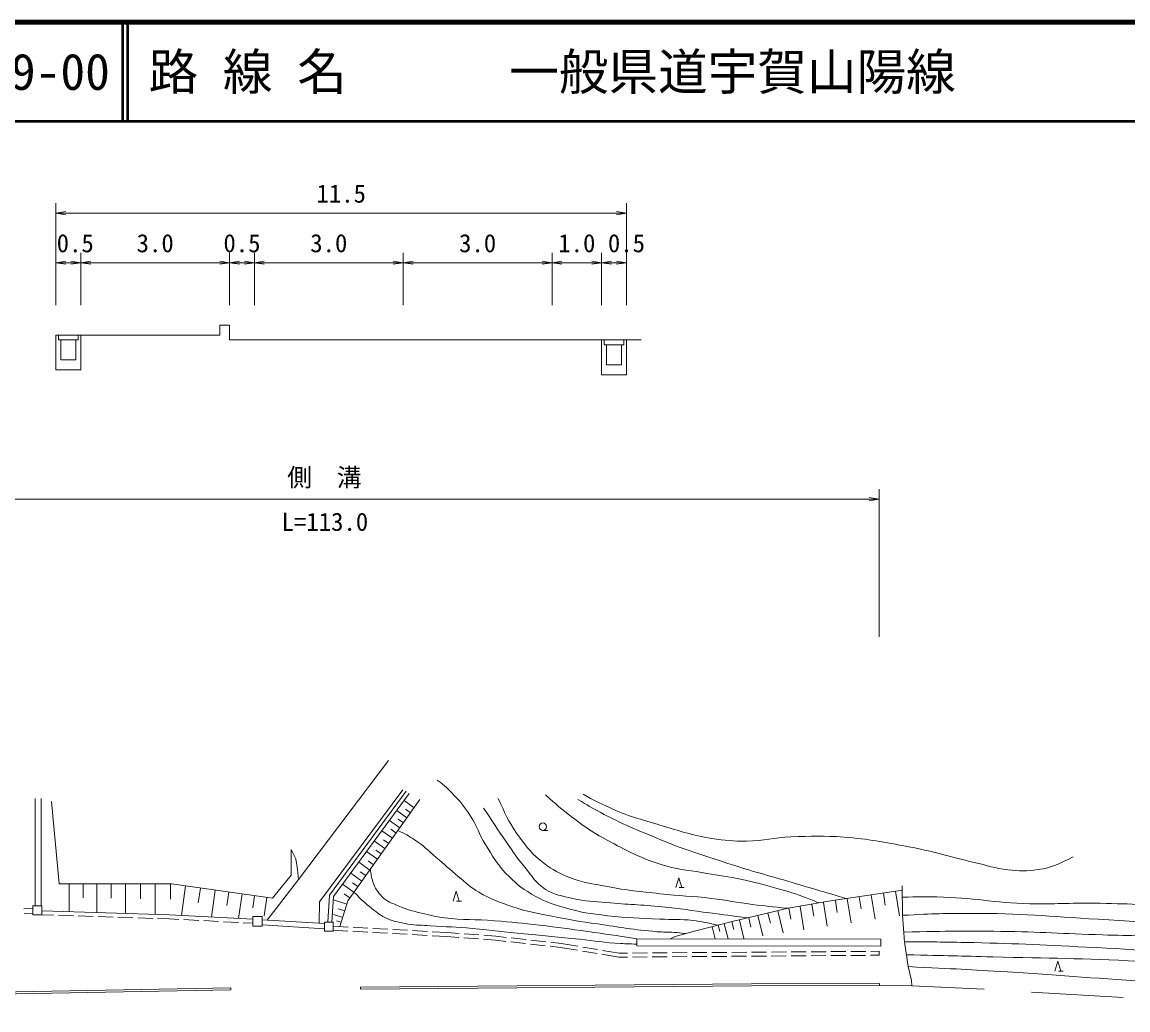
# Model space of a CAD drawing. Units: millimetres at full size, sheet at 1:1000, with parts at other scales. Extents: x 40000 to 680000, y 20000 to 380000.
# Drawn here: x 167636 to 279089, y 280432 to 380000 of the extents above; entities that cross this region are included whole.
import ezdxf
from ezdxf.enums import TextEntityAlignment as Align

# ---------------------------------------------------------------- set-up
doc = ezdxf.new("R2010")
doc.units = ezdxf.units.MM
doc.header["$LTSCALE"] = 1000
for name, color, linetype, lineweight in [('M-BGD', 7, 'Continuous', 13), ('M-STR-HTXT', 7, 'Continuous', 13), ('M-TTL', 2, 'Continuous', 140), ('M-TTL-LINE', 7, 'Continuous', 50)]:
    doc.layers.add(name, color=color, linetype=linetype, lineweight=lineweight)
doc.layers.add('M-TTL-TXT', color=7, linetype='Continuous')
doc.styles.add('ＭＳ ゴシック', font='')
doc.styles.get('ＭＳ ゴシック').set_extended_font_data('MS Gothic')

# ---------------------------------------------------------------- blocks, each defined once
blk = doc.blocks.new('open_arrow')
at = {"color": 0, "linetype": 'Continuous', "lineweight": -2}
blk.add_lwpolyline([(7.5, 1.25), (0, 0), (7.5, -1.25)], dxfattribs=at)

msp = doc.modelspace()

# ---------------------------------------------------------------- linework, layer by layer
at = {"layer": 'M-BGD'}
for p, q in [((187548, 348460), (187548, 349460)), ((187548, 349460), (188548, 349460)), ((188548, 349460), (188548, 347960)), ((171048, 344960), (171048, 348460)), ((171048, 348460), (171548, 348460)), ((171298, 348460), (171298, 347960)), ((171298, 347960), (171548, 347960)), ((171548, 348460), (174548, 348460)), ((171548, 347960), (171548, 345960)), ((171548, 347960), (173048, 347960)), ((173048, 345960), (173048, 347960)), ((173048, 347960), (173298, 347960)), ((173298, 347960), (173298, 348460)), ((173548, 348460), (173548, 344960)), ((174548, 348460), (175048, 348460)), ((175048, 348460), (187548, 348460)), ((188548, 347960), (191048, 347960)), ((191048, 347960), (206048, 347960)), ((206048, 347960), (221048, 347960)), ((221048, 347960), (226048, 347960)), ((226048, 344460), (226048, 347960)), ((226048, 347960), (226548, 347960)), ((226298, 347960), (226298, 347460)), ((226548, 347960), (229548, 347960)), ((228298, 347460), (228298, 347960)), ((228548, 347960), (228548, 344460)), ((229548, 347960), (230048, 347960)), ((226298, 347460), (226548, 347460)), ((226548, 347460), (226548, 345460)), ((226548, 347460), (228048, 347460)), ((228048, 345460), (228048, 347460)), ((228048, 347460), (228298, 347460)), ((171548, 345960), (173048, 345960)), ((173548, 344960), (171048, 344960)), ((228548, 344460), (226048, 344460)), ((226548, 345460), (228048, 345460)), ((168962, 290932), (168967, 301735)), ((169562, 290932), (169567, 301734)), ((207145, 300812), (206138, 301529)), ((206428, 299805), (205405, 300533)), ((206787, 300309), (206283, 300667)), ((205701, 298782), (204661, 299521)), ((206064, 299293), (205553, 299657)), ((204961, 297742), (203905, 298493)), ((204586, 297214), (204058, 297590)), ((205331, 298262), (204811, 298632)), ((220119, 298524), (220619, 298524)), ((204210, 296686), (203137, 297449)), ((203828, 296150), (203292, 296531)), ((203447, 295614), (202357, 296389)), ((203059, 295069), (202514, 295456)), ((202672, 294524), (201565, 295311)), ((202278, 293970), (201725, 294364)), ((172374, 293131), (172374, 290331)), ((173774, 293131), (173774, 291731)), ((175175, 293131), (175175, 290241)), ((176620, 293131), (176620, 291686)), ((178065, 293131), (178065, 290148)), ((179557, 293131), (179557, 291640)), ((181049, 293131), (181049, 290052)), ((182588, 293131), (182588, 291592)), ((201884, 293417), (200760, 294217)), ((201484, 292855), (200922, 293255)), ((233524, 292759), (233824, 293759)), ((233824, 293759), (234124, 292759)), ((184113, 292928), (183689, 289944)), ((185605, 292716), (185393, 291224)), ((187097, 292504), (186711, 289788)), ((188455, 292311), (188262, 290953)), ((189813, 292118), (189462, 289645)), ((201084, 292292), (199942, 293105)), ((200678, 291721), (200107, 292128)), ((211074, 291392), (211374, 292392)), ((211374, 292392), (211674, 291392)), ((234374, 292759), (233874, 292759)), ((253218, 292009), (253609, 289560)), ((254443, 292205), (254638, 290980)), ((255667, 292400), (256063, 289919)), ((191049, 291942), (190874, 290706)), ((192286, 291766), (192024, 289924)), ((200369, 291102), (199016, 291519)), ((211924, 291392), (211424, 291392)), ((247235, 291055), (247423, 289877)), ((248413, 291243), (248794, 288856)), ((249607, 291433), (249797, 290240)), ((250800, 291624), (251186, 289206)), ((252009, 291816), (252202, 290607)), ((167823, 290611), (168725, 290649)), ((167844, 290112), (168746, 290149)), ((169632, 290018), (170804, 289981)), ((171303, 289965), (172803, 289917)), ((173302, 289901), (174802, 289853)), ((175301, 289837), (176801, 289788)), ((199952, 289749), (199010, 290039)), ((200160, 290426), (199484, 290634)), ((241794, 289931), (242287, 287904)), ((242807, 290177), (243054, 289164)), ((243821, 290424), (244360, 288207)), ((244930, 290687), (245110, 289561)), ((246057, 290867), (246432, 288510)), ((177300, 289772), (178800, 289724)), ((179299, 289708), (180799, 289660)), ((181298, 289644), (182470, 289607)), ((182470, 289607), (183438, 289557)), ((183938, 289531), (185436, 289453)), ((185935, 289427), (187433, 289350)), ((187932, 289324), (189430, 289246)), ((189930, 289221), (190898, 289171)), ((191821, 289522), (198125, 289132)), ((191821, 289008), (198125, 288618)), ((199005, 288864), (200493, 288782)), ((199805, 289271), (199334, 289416)), ((200992, 288754), (202490, 288672)), ((237184, 288808), (237483, 287580)), ((237798, 288958), (237948, 288344)), ((238413, 289108), (238785, 287579)), ((239177, 289294), (239363, 288529)), ((239942, 289480), (240392, 287627)), ((240868, 289705), (241093, 288779)), ((198983, 288465), (200469, 288383)), ((200968, 288355), (202466, 288272)), ((202965, 288245), (204462, 288162)), ((202989, 288644), (204487, 288561)), ((204962, 288134), (206459, 288051)), ((204986, 288534), (206484, 288451)), ((206959, 288024), (208456, 287941)), ((206983, 288423), (208481, 288340)), ((208956, 287913), (210441, 287831)), ((208980, 288313), (210467, 288230)), ((210441, 287831), (211648, 287739)), ((210467, 288230), (211680, 288138)), ((212147, 287701), (213643, 287587)), ((212179, 288100), (213674, 287986)), ((214141, 287549), (215348, 287457)), ((214173, 287948), (215386, 287856)), ((215386, 287856), (216441, 287739)), ((216938, 287684), (218429, 287520)), ((215348, 287457), (216395, 287342)), ((216892, 287287), (218383, 287123)), ((218880, 287068), (220371, 286903)), ((218926, 287465), (220417, 287301)), ((220868, 286848), (221915, 286733)), ((220914, 287246), (221970, 287129)), ((221915, 286733), (223615, 286449)), ((221970, 287129), (223658, 286847)), ((224151, 286764), (225631, 286517)), ((224108, 286366), (225587, 286118)), ((226080, 286036), (227780, 285752)), ((226124, 286434), (227812, 286152)), ((227780, 285752), (228652, 285758)), ((227812, 286152), (228666, 286158)), ((229151, 285761), (230651, 285772)), ((229166, 286161), (230666, 286172)), ((231151, 285776), (232651, 285786)), ((231166, 286176), (232666, 286186)), ((233151, 285790), (234651, 285800)), ((233166, 286190), (234666, 286201)), ((235151, 285804), (236651, 285815)), ((235166, 286204), (236666, 286215)), ((237151, 285818), (238651, 285829)), ((237166, 286218), (238666, 286229)), ((239151, 285833), (240651, 285843)), ((239166, 286233), (240666, 286243)), ((241151, 285847), (242651, 285857)), ((241166, 286247), (242666, 286258)), ((243151, 285861), (244651, 285872)), ((243166, 286261), (244666, 286272)), ((245151, 285875), (246651, 285886)), ((245166, 286275), (246666, 286286)), ((247151, 285890), (248651, 285900)), ((247166, 286290), (248665, 286300)), ((249151, 285904), (250651, 285914)), ((249165, 286304), (250665, 286315)), ((251151, 285918), (252651, 285929)), ((251165, 286318), (252665, 286329)), ((253151, 285932), (254022, 285938)), ((253165, 286332), (254019, 286338)), ((254019, 286338), (254022, 285938)), ((271732, 284350), (272032, 285350)), ((272032, 285350), (272332, 284350)), ((272582, 284350), (272082, 284350)), ((254040, 282892), (254039, 283092)), ((162471, 282165), (188675, 282641)), ((162475, 281965), (188678, 282441)), ((188675, 282641), (188678, 282441)), ((201745, 282514), (201743, 282714)), ((269384, 282211), (278614, 281697))]:
    msp.add_line(p, q, dxfattribs=at)
for points in [[(192340, 289490), (195490, 293575), (204576, 305586)], [(197581, 289166), (197624, 291339), (206021, 302603)], [(198452, 289286), (198625, 291990), (206340, 302479)], [(198851, 289260), (199017, 291847), (206662, 302242)], [(170603, 301450), (171374, 293131), (182684, 293131), (192873, 291683), (194765, 294019), (194742, 296613), (195209, 295655), (195396, 294580), (195490, 293575)], [(199668, 288828), (200469, 291427), (207725, 301627)], [(256358, 292506), (248903, 291407), (244852, 290675), (239197, 289351), (235256, 288323), (233449, 287824), (232997, 287582)], [(257326, 282865), (257288, 283400), (256930, 284794), (256587, 287302), (256384, 289966), (256353, 292926)], [(169645, 290418), (182487, 290006), (190918, 289570)], [(201743, 282714), (241140, 283045), (254039, 283092)], [(201745, 282514), (241142, 282845), (254040, 282892)], [(254040, 282892), (257326, 282865), (264617, 282515)]]:
    msp.add_lwpolyline(points, dxfattribs=at)
for points in [[(168725, 290018), (169632, 290018), (169632, 290932), (168725, 290932)], [(190898, 288856), (191821, 288856), (191821, 289839), (190898, 289839)], [(198125, 288358), (198983, 288358), (198983, 289286), (198125, 289286)], [(254178, 286868), (229611, 286883), (229611, 287585), (254179, 287569)]]:
    msp.add_lwpolyline(points, close=True, dxfattribs=at)
msp.add_circle((220119, 298899), 375, dxfattribs=at)
for points, knots in [([(209483, 303603), (210299, 302950), (210555, 302730), (211166, 302092), (211891, 301333), (212253, 300858), (212817, 299973), (213502, 298898), (213678, 298177), (214344, 297091), (215069, 295907), (215443, 295198), (216400, 294193), (217296, 293253), (217875, 292776), (218986, 292106), (220170, 291391), (220935, 291156), (222258, 290750), (223921, 290240), (224908, 290136), (226635, 289925), (228687, 289673), (229852, 289693), (231916, 289582), (233212, 289512), (233948, 289608), (235235, 289442), (236245, 289311), (236614, 289238), (237798, 288958)], [0, 0, 0, 0, 1, 1, 1, 2, 2, 2, 3, 3, 3, 4, 4, 4, 5, 5, 5, 6, 6, 6, 7, 7, 7, 8, 8, 8, 9, 9, 9, 10, 10, 10, 10]), ([(220379, 302118), (221568, 301027), (221950, 300717), (223020, 299898), (224716, 298598), (225748, 297959), (227647, 296977), (229314, 296114), (230276, 295657), (232063, 295084), (233614, 294586), (234550, 294559), (236153, 294266), (237536, 294013), (238326, 293961), (239704, 293682), (241115, 293396), (241895, 293186), (243280, 292794), (244502, 292448), (245198, 292281), (246388, 291836), (246986, 291611), (247193, 291535), (247907, 291227)], [0, 0, 0, 0, 1, 1, 1, 2, 2, 2, 3, 3, 3, 4, 4, 4, 5, 5, 5, 6, 6, 6, 7, 7, 7, 8, 8, 8, 8]), ([(224188, 302164), (225362, 301501), (225736, 301327), (226759, 300856), (228733, 299946), (229933, 299653), (232016, 299033), (234002, 298442), (235112, 298054), (237157, 297724), (238513, 297506), (239289, 297427), (240663, 297444), (242413, 297466), (243376, 297798), (245126, 297865), (247205, 297943), (248379, 298007), (250454, 297841), (253019, 297636), (254444, 297359), (256973, 296883), (259593, 296391), (261012, 295892), (263610, 295294), (264931, 294990), (265652, 294704), (266998, 294546), (268177, 294408), (268862, 294395), (270036, 294570), (271495, 294787), (272090, 295124), (273588, 295855)], [0, 0, 0, 0, 1, 1, 1, 2, 2, 2, 3, 3, 3, 4, 4, 4, 5, 5, 5, 6, 6, 6, 7, 7, 7, 8, 8, 8, 9, 9, 9, 10, 10, 10, 11, 11, 11, 11]), ([(215635, 301744), (216361, 300101), (216602, 299525), (217482, 298262), (218288, 297104), (218756, 296429), (219842, 295528), (220824, 294712), (221469, 294341), (222646, 293845), (224119, 293225), (225050, 293169), (226618, 292864), (228671, 292464), (229845, 292374), (231923, 292139), (233954, 291910), (235105, 291916), (237134, 291672), (238737, 291479), (239621, 291266), (241223, 291064), (242638, 290887), (243103, 290840), (244852, 290675)], [0, 0, 0, 0, 1, 1, 1, 2, 2, 2, 3, 3, 3, 4, 4, 4, 5, 5, 5, 6, 6, 6, 7, 7, 7, 8, 8, 8, 8]), ([(223651, 301650), (224695, 301010), (225008, 300849), (225894, 300365), (228192, 299111), (229573, 298584), (231993, 297584), (234586, 296513), (236102, 296070), (238770, 295201), (241288, 294381), (242728, 294015), (245266, 293261), (247427, 292619), (248104, 292419), (250800, 291624)], [0, 0, 0, 0, 1, 1, 1, 2, 2, 2, 3, 3, 3, 4, 4, 4, 5, 5, 5, 5]), ([(214156, 300773), (215081, 299360), (215325, 298989), (216103, 297865), (216940, 296654), (217362, 295938), (218299, 294803), (219060, 293883), (219397, 293227), (220403, 292583), (221351, 291977), (222042, 291933), (223137, 291672), (224443, 291361), (225212, 291384), (226548, 291251), (228734, 291034), (229971, 291052), (232157, 290831), (234034, 290641), (235075, 290440), (236947, 290200), (238478, 290003), (238959, 289943), (240868, 289705)], [0, 0, 0, 0, 1, 1, 1, 2, 2, 2, 3, 3, 3, 4, 4, 4, 5, 5, 5, 6, 6, 6, 7, 7, 7, 8, 8, 8, 8]), ([(205519, 298526), (206300, 298135), (206538, 297995), (207157, 297597), (208096, 296993), (208530, 296524), (209385, 295806), (210263, 295067), (210706, 294597), (211597, 293874), (212388, 293231), (212788, 292798), (213669, 292285), (214926, 291552), (215720, 291296), (217096, 290820), (218593, 290303), (219487, 290194), (221037, 289870), (222820, 289498), (223832, 289354), (225633, 289091), (227959, 288752), (229258, 288514), (231600, 288312), (232287, 288253), (232678, 288304), (233365, 288245), (233814, 288206), (233966, 288191), (234510, 288117)], [0, 0, 0, 0, 1, 1, 1, 2, 2, 2, 3, 3, 3, 4, 4, 4, 5, 5, 5, 6, 6, 6, 7, 7, 7, 8, 8, 8, 9, 9, 9, 10, 10, 10, 10]), ([(202751, 294636), (202794, 294055), (202831, 293822), (202999, 293331), (203221, 292682), (203445, 292331), (203918, 291835), (204425, 291305), (204882, 291208), (205554, 290916), (206426, 290537), (206951, 290408), (207875, 290184), (208774, 289966), (209279, 289832), (210197, 289716), (212156, 289469), (213275, 289567), (215244, 289420), (217025, 289287), (218019, 289172), (219793, 288969), (221695, 288750), (222757, 288597), (224654, 288330), (226593, 288057), (227211, 287960), (229611, 287585)], [0, 0, 0, 0, 1, 1, 1, 2, 2, 2, 3, 3, 3, 4, 4, 4, 5, 5, 5, 6, 6, 6, 7, 7, 7, 8, 8, 8, 9, 9, 9, 9]), ([(201084, 292292), (201891, 291487), (202133, 291221), (202898, 290647), (203470, 290217), (203768, 289918), (204425, 289634), (205204, 289298), (205694, 289245), (206528, 289089), (207398, 288927), (207904, 288981), (208787, 288918), (210441, 288800), (211372, 288784), (213024, 288637), (215066, 288456), (216204, 288296), (218243, 288092), (220414, 287876), (221633, 287782), (223805, 287563), (225424, 287399), (226323, 287212), (227948, 287126), (228597, 287092), (228817, 287077), (229611, 287064)], [0, 0, 0, 0, 1, 1, 1, 2, 2, 2, 3, 3, 3, 4, 4, 4, 5, 5, 5, 6, 6, 6, 7, 7, 7, 8, 8, 8, 9, 9, 9, 9]), ([(256365, 291789), (258015, 291842), (258480, 291827), (259836, 291813), (263505, 291776), (265537, 291209), (269206, 291135), (271734, 291084), (273151, 291211), (275679, 291182), (279076, 291143), (280978, 291027), (284372, 290878), (287668, 290734), (289514, 290629), (292808, 290434), (295365, 290283), (296791, 290094), (299351, 289990), (304258, 289792), (307011, 289781), (311923, 289780), (316907, 289779), (319702, 289746), (324682, 289967), (326603, 290052), (327681, 290121), (329589, 290364), (330919, 290534), (331669, 290658), (332954, 291042), (334225, 291422), (334689, 291638), (336109, 292304)], [0, 0, 0, 0, 1, 1, 1, 2, 2, 2, 3, 3, 3, 4, 4, 4, 5, 5, 5, 6, 6, 6, 7, 7, 7, 8, 8, 8, 9, 9, 9, 10, 10, 10, 11, 11, 11, 11]), ([(256384, 289966), (259679, 290139), (260603, 290145), (263309, 290163), (268302, 290194), (271094, 289846), (276079, 289567), (282093, 289230), (285452, 288896), (291467, 288585), (296345, 288333), (299080, 288207), (303963, 288112), (307125, 288050), (308898, 288227), (312060, 288147), (314646, 288082), (316086, 287794), (318673, 287797), (322153, 287800), (324125, 287680), (327576, 288124), (329686, 288395), (330838, 288744), (332904, 289245), (334834, 289714), (335474, 289896), (337812, 290577)], [0, 0, 0, 0, 1, 1, 1, 2, 2, 2, 3, 3, 3, 4, 4, 4, 5, 5, 5, 6, 6, 6, 7, 7, 7, 8, 8, 8, 9, 9, 9, 9]), ([(256512, 288282), (261211, 288372), (262462, 288393), (266275, 288343), (270284, 288291), (272526, 288114), (276534, 287992), (279545, 287901), (281234, 287905), (284245, 287782), (288356, 287614), (290653, 287410), (294761, 287174), (298594, 286954), (300739, 286788), (304575, 286614), (307413, 286485), (309002, 286363), (311842, 286357), (315850, 286347), (318098, 286369), (322101, 286567), (325054, 286713), (326711, 286812), (329649, 287151), (331877, 287408), (333125, 287620), (335304, 288156), (336592, 288473), (337041, 288589), (338575, 289067)], [0, 0, 0, 0, 1, 1, 1, 2, 2, 2, 3, 3, 3, 4, 4, 4, 5, 5, 5, 6, 6, 6, 7, 7, 7, 8, 8, 8, 9, 9, 9, 10, 10, 10, 10]), ([(256587, 287302), (259535, 287290), (260302, 287273), (262683, 287227), (267459, 287134), (270133, 286995), (274905, 286760), (280612, 286478), (283805, 286230), (289510, 285895), (293279, 285674), (295394, 285604), (299160, 285334), (301746, 285149), (303183, 284863), (305774, 284773), (309569, 284643), (311698, 284790), (315495, 284867), (319850, 284955), (322294, 284948), (326641, 285217), (330029, 285427), (332008, 285206), (335287, 286082), (337153, 286580), (337896, 286806), (339961, 287694)], [0, 0, 0, 0, 1, 1, 1, 2, 2, 2, 3, 3, 3, 4, 4, 4, 5, 5, 5, 6, 6, 6, 7, 7, 7, 8, 8, 8, 9, 9, 9, 9]), ([(256767, 285981), (261012, 285892), (262085, 285865), (265493, 285778), (271226, 285632), (274441, 285630), (280168, 285334), (284914, 285089), (287554, 284682), (292296, 284376), (296737, 284090), (299232, 284070), (303676, 283839), (307757, 283627), (310044, 283512), (314122, 283254), (317482, 283042), (319354, 282609), (322721, 282647), (326709, 282692), (328954, 282814), (332910, 283325), (335368, 283642), (336756, 283879), (339125, 284610), (340458, 285021), (340943, 285176), (342490, 285802)], [0, 0, 0, 0, 1, 1, 1, 2, 2, 2, 3, 3, 3, 4, 4, 4, 5, 5, 5, 6, 6, 6, 7, 7, 7, 8, 8, 8, 9, 9, 9, 9]), ([(256930, 284794), (261797, 284559), (263042, 284490), (266958, 284262), (272821, 283921), (276095, 283560), (281960, 283246), (287064, 282972), (289929, 282938), (295035, 282685), (300500, 282414), (303562, 282263), (309020, 281879), (313871, 281537), (316574, 281148), (321429, 280862), (325216, 280639), (327347, 280432), (331138, 280582), (333895, 280690), (335453, 280866), (338148, 281458), (340594, 281995), (341494, 282303), (344282, 283316)], [0, 0, 0, 0, 1, 1, 1, 2, 2, 2, 3, 3, 3, 4, 4, 4, 5, 5, 5, 6, 6, 6, 7, 7, 7, 8, 8, 8, 8])]:
    msp.add_open_spline(points, degree=3, knots=knots, dxfattribs=at)
at = {"layer": 'M-STR-HTXT'}
for p, q in [((171048, 351460), (171048, 361752)), ((228548, 351460), (228548, 361752)), ((171048, 360752), (228548, 360752)), ((173548, 351460), (173548, 356752)), ((188548, 351460), (188548, 356752)), ((191048, 351460), (191048, 356752)), ((206048, 351460), (206048, 356752)), ((221048, 351460), (221048, 356752)), ((226048, 351460), (226048, 356752)), ((171048, 355752), (173548, 355752)), ((173548, 355752), (188548, 355752)), ((188548, 355752), (191048, 355752)), ((191048, 355752), (206048, 355752)), ((206048, 355752), (221048, 355752)), ((221048, 355752), (226048, 355752)), ((226048, 355752), (228548, 355752)), ((254022, 318030), (254022, 332920)), ((142463, 331920), (254022, 331920))]:
    msp.add_line(p, q, dxfattribs=at)
at = {"layer": 'M-TTL'}
msp.add_line((680000, 380000), (40000, 380000), dxfattribs=at)
at = {"layer": 'M-TTL-LINE'}
for p, q in [((177750, 380000), (177750, 370000)), ((178250, 380000), (178250, 370000)), ((40000, 370000), (680000, 370000))]:
    msp.add_line(p, q, dxfattribs=at)

# ---------------------------------------------------------------- block references
at = {"layer": 'M-STR-HTXT', "xscale": 133, "yscale": 133}
for p in [(171048, 360752), (171048, 355752), (173548, 355752), (188548, 355752), (191048, 355752), (206048, 355752), (221048, 355752), (226048, 355752)]:
    msp.add_blockref('open_arrow', p, dxfattribs=at)
at = {"layer": 'M-STR-HTXT', "xscale": 133, "yscale": 133, "rotation": 180}
for p in [(228548, 360752), (173548, 355752), (188548, 355752), (191048, 355752), (206048, 355752), (221048, 355752), (226048, 355752), (228548, 355752), (254022, 331920)]:
    msp.add_blockref('open_arrow', p, dxfattribs=at)

# ---------------------------------------------------------------- texts
at = {"layer": 'M-STR-HTXT', "style": 'ＭＳ ゴシック'}
for s, p in [('11.5', (199798, 361252)), ('0.5', (172990, 356252)), ('3.0', (181048, 356252)), ('0.5', (189798, 356252)), ('3.0', (198548, 356252)), ('3.0', (213548, 356252)), ('1.0', (223548, 356252)), ('0.5', (228548, 356252)), ('L=113.0', (198156, 328168))]:
    msp.add_text(s, height=1833, dxfattribs=at).set_placement(p, align=Align.BOTTOM_CENTER)
msp.add_text('側\u3000溝', height=1833, dxfattribs=at).set_placement((198103, 334109), align=Align.MIDDLE_CENTER)
at = {"layer": 'M-TTL-TXT', "style": 'ＭＳ ゴシック'}
for s, p in [('019-00', (161521, 375000)), ('路 線 名', (180380, 375000)), ('一般県道宇賀山陽線', (216734, 375000))]:
    msp.add_text(s, height=3666, dxfattribs=at).set_placement(p, align=Align.MIDDLE_LEFT)

doc.saveas('drawing.dxf')
